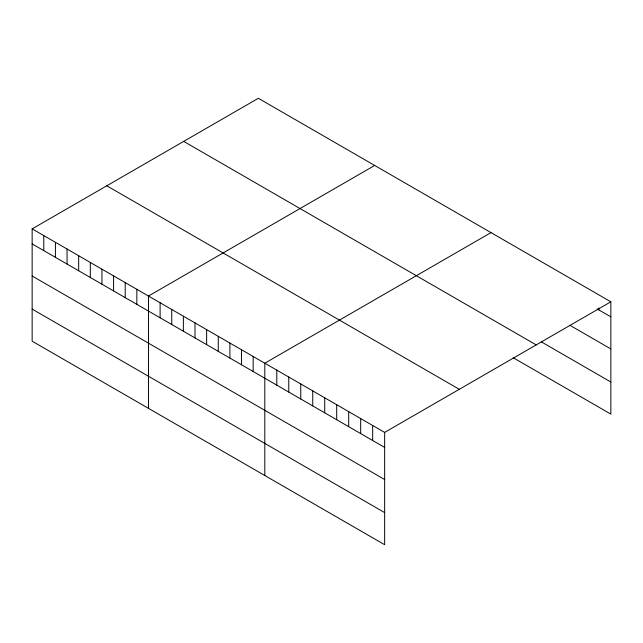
<?xml version="1.0" encoding="UTF-8"?>
<svg xmlns="http://www.w3.org/2000/svg" width="643" height="643" viewBox="0 0 643 643"><rect width="100%" height="100%" fill="white"/><g stroke="black" fill="none" stroke-linecap="round" stroke-linejoin="round"><path stroke-width="0.96" d="M32.15 228.884L384.651 432.401L384.651 544.709L32.15 341.192L32.15 228.884L258.349 98.291L610.85 301.808L610.85 414.116L513.259 357.765M374.676 165.452L148.477 296.045L148.477 408.353M491.003 232.613L264.803 363.207L264.803 475.515M384.651 432.401L610.85 301.808M597.154 308.921L610.85 316.83M569.762 325.205L610.85 348.932M541.51 341.972L610.85 382.006M183.705 141.388L536.206 344.905M106.794 185.795L459.295 389.304M32.15 243.906L384.651 447.424M32.15 276.016L384.651 479.525M32.15 309.09L384.651 512.6M598.866 307.909L598.866 309.91M372.667 425.481L372.667 440.503M360.683 418.561L360.683 433.583M348.699 411.641L348.699 426.663M336.707 404.72L336.707 419.742M324.723 397.808L324.723 412.822M312.739 390.888L312.739 405.902M300.755 383.967L300.755 398.99M288.771 377.047L288.771 392.069M276.787 370.127L276.787 385.149M253.165 356.495L253.165 371.509M241.535 349.776L241.535 364.798M229.905 343.057L229.905 358.079M218.266 336.345L218.266 351.359M206.636 329.626L206.636 344.648M195.006 322.915L195.006 337.929M183.376 316.195L183.376 331.217M171.737 309.476L171.737 324.498M160.107 302.765L160.107 317.787M136.846 289.334L136.846 304.348M125.208 282.615L125.208 297.637M113.578 275.903L113.578 290.917M101.948 269.184L101.948 284.206M90.309 262.465L90.309 277.487M78.679 255.753L78.679 270.775M67.049 249.034L67.049 264.056M55.419 242.323L55.419 257.337M43.78 235.603L43.78 250.625"/></g></svg>
